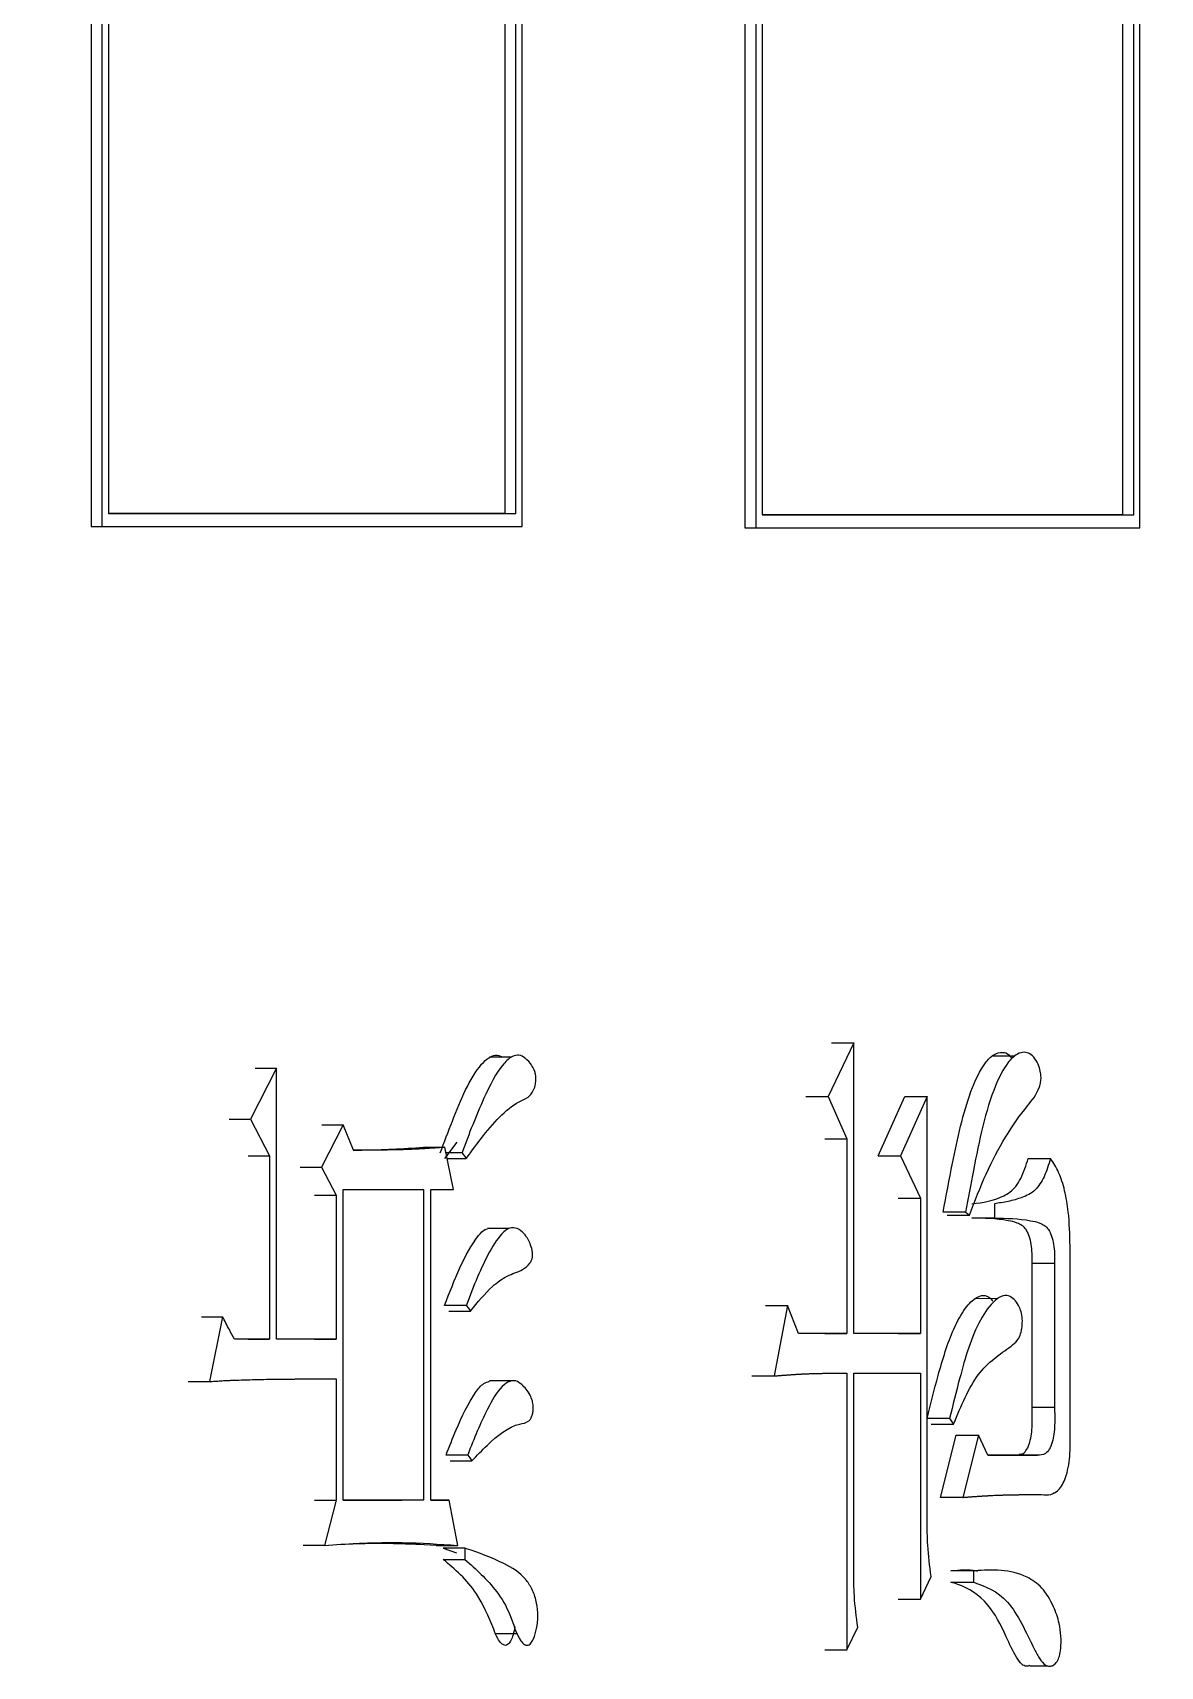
# Model space of a CAD drawing. Header units: millimetres. Extents: x 2278 to 4715, y 679 to 2402.
# Drawn here: x 3404.12 to 3408.44, y 980.77 to 987.03 of the extents above; entities that cross this region are included whole.
import ezdxf

# ---------------------------------------------------------------- set-up
doc = ezdxf.new("R2010")
doc.units = ezdxf.units.MM

msp = doc.modelspace()

# ---------------------------------------------------------------- linework, layer by layer
at = {"color": 7, "linetype": 'Continuous', "lineweight": 25}
for p, q in [((3408.2971, 995.2314), (3408.297, 985.1832)), ((3408.3403, 985.1832), (3408.3404, 995.2495)), ((3408.3629, 985.1332), (3408.363, 995.259)), ((3406.9153, 994.6538), (3406.9152, 985.1832)), ((3406.849, 994.6261), (3406.8489, 985.1332)), ((3406.8912, 994.6437), (3406.8911, 985.1332)), ((3405.9955, 985.138), (3405.9955, 994.2693)), ((3405.9289, 994.2415), (3405.9288, 985.188)), ((3405.9705, 985.188), (3405.9706, 994.2589)), ((3404.3432, 993.5954), (3404.3431, 985.1379)), ((3404.3835, 993.6104), (3404.3834, 985.1379)), ((3404.4097, 993.6202), (3404.4097, 985.1879)), ((3404.3431, 985.1379), (3405.9539, 985.138)), ((3404.3431, 985.1379), (3404.3834, 985.1379)), ((3405.9288, 985.188), (3405.9705, 985.188)), ((3405.9539, 985.138), (3405.9955, 985.138)), ((3406.8489, 985.1332), (3408.3197, 985.1332)), ((3406.8489, 985.1332), (3406.8911, 985.1332)), ((3408.297, 985.1832), (3408.3403, 985.1832)), ((3408.3197, 985.1332), (3408.3629, 985.1332)), ((3407.2661, 983.16), (3407.1681, 982.9545)), ((3407.266, 982.0458), (3407.2661, 983.16)), ((3405.9532, 983.1045), (3405.8695, 983.1045)), ((3407.8824, 983.109), (3407.796, 983.109)), ((3405.0541, 983.0626), (3404.9536, 982.8679)), ((3404.9722, 983.0626), (3405.0541, 983.0626)), ((3405.0541, 982.0242), (3405.0541, 983.0626)), ((3407.0832, 982.9545), (3407.1681, 982.9545)), ((3407.1681, 982.9545), (3407.2403, 982.7922)), ((3407.3602, 982.7273), (3407.462, 982.9545)), ((3407.5474, 982.9545), (3407.4455, 982.7273)), ((3407.462, 982.9545), (3407.5474, 982.9545)), ((3407.5474, 981.3319), (3407.5474, 982.9545)), ((3404.8718, 982.8679), (3404.9536, 982.8679)), ((3404.9536, 982.8679), (3405.0262, 982.7273)), ((3405.3094, 982.8463), (3405.2264, 982.684)), ((3405.2272, 982.8463), (3405.3094, 982.8463)), ((3405.3481, 982.7489), (3405.3094, 982.8463)), ((3405.6165, 982.7598), (3405.6993, 982.7598)), ((3405.7445, 982.7792), (3405.6978, 982.7166)), ((3405.732, 982.5975), (3405.6993, 982.7598)), ((3407.1553, 982.7922), (3407.2403, 982.7922)), ((3407.2403, 982.7922), (3407.2403, 982.0458)), ((3404.9444, 982.7273), (3405.0262, 982.7273)), ((3405.0262, 982.7273), (3405.0262, 982.0242)), ((3405.7647, 982.7382), (3405.7037, 982.7382)), ((3405.708, 982.7166), (3405.781, 982.7166)), ((3407.3602, 982.7273), (3407.4455, 982.7273)), ((3407.4455, 982.7273), (3407.522, 982.5651)), ((3407.9347, 982.7165), (3408.0208, 982.7165)), ((3405.1443, 982.684), (3405.2264, 982.684)), ((3405.2264, 982.684), (3405.2818, 982.5759)), ((3405.1996, 982.5759), (3405.2818, 982.5759)), ((3405.2818, 982.5759), (3405.2818, 982.0242)), ((3405.3094, 982.5975), (3405.6174, 982.5975)), ((3405.6447, 982.5975), (3405.732, 982.5975)), ((3407.4366, 982.5651), (3407.522, 982.5651)), ((3407.522, 982.5651), (3407.522, 982.0458)), ((3407.8054, 982.5435), (3407.8054, 982.4894)), ((3405.9455, 982.4493), (3405.8618, 982.4493)), ((3407.624, 982.5001), (3407.7097, 982.5001)), ((3407.7196, 982.4894), (3407.8054, 982.4894)), ((3408.0955, 981.6781), (3408.0955, 982.3812)), ((3407.9497, 982.3163), (3408.0358, 982.3163)), ((3407.9497, 981.7646), (3407.9497, 982.3163)), ((3408.0358, 982.3163), (3408.0358, 981.7646)), ((3405.7141, 982.1324), (3405.7973, 982.1324)), ((3406.928, 982.154), (3407.0127, 982.154)), ((3407.0127, 982.154), (3406.9607, 981.8836)), ((3407.0542, 982.0458), (3407.0127, 982.154)), ((3407.8173, 982.1799), (3407.7309, 982.1798)), ((3404.7655, 982.1107), (3404.8471, 982.1107)), ((3404.8471, 982.1107), (3404.7965, 981.8619)), ((3405.0262, 982.0242), (3404.892, 982.0242)), ((3404.9444, 982.0242), (3405.0262, 982.0242)), ((3405.2818, 982.0242), (3405.0541, 982.0242)), ((3405.1996, 982.0242), (3405.2818, 982.0242)), ((3407.2403, 982.0458), (3407.0542, 982.0458)), ((3407.1553, 982.0458), (3407.2403, 982.0458)), ((3407.522, 982.0458), (3407.266, 982.0458)), ((3407.4366, 982.0458), (3407.522, 982.0458)), ((3406.876, 981.8836), (3406.9607, 981.8836)), ((3407.2403, 981.8944), (3407.2403, 980.8343)), ((3407.266, 981.8944), (3407.522, 981.8944)), ((3407.266, 981.1372), (3407.266, 981.8944)), ((3407.522, 981.8944), (3407.522, 981.029)), ((3404.715, 981.8619), (3404.7965, 981.8619)), ((3405.2818, 981.8727), (3405.2818, 981.4076)), ((3405.9536, 981.8644), (3405.8699, 981.8644)), ((3407.9497, 981.7646), (3408.0358, 981.7646)), ((3407.5634, 981.6996), (3407.649, 981.6996)), ((3407.6337, 981.7213), (3407.649, 981.6996)), ((3407.5987, 981.4184), (3407.6593, 981.6564)), ((3407.6593, 981.6564), (3407.745, 981.6564)), ((3407.745, 981.6564), (3407.6843, 981.4184)), ((3407.7802, 981.5807), (3407.745, 981.6564)), ((3405.7865, 981.5807), (3405.7035, 981.5807)), ((3407.9709, 981.5807), (3407.7802, 981.5807)), ((3407.7802, 981.5807), (3407.8849, 981.5807)), ((3407.8849, 981.5807), (3407.9709, 981.5807)), ((3405.7196, 981.5591), (3405.8027, 981.5591)), ((3405.1996, 981.4076), (3405.2818, 981.4076)), ((3405.2818, 981.4076), (3405.2375, 981.2345)), ((3405.6174, 981.4076), (3405.3094, 981.4076)), ((3405.3094, 981.4076), (3405.5344, 981.4076)), ((3405.6174, 981.4076), (3405.5347, 981.4076)), ((3405.7157, 981.4076), (3405.6447, 981.4076)), ((3405.6447, 981.4076), (3405.7157, 981.4076)), ((3405.7484, 981.2345), (3405.7157, 981.4076)), ((3407.6843, 981.4184), (3407.5987, 981.4184)), ((3408.0313, 981.4362), (3408.0372, 981.4362)), ((3405.2375, 981.2345), (3405.1553, 981.2345)), ((3405.6652, 981.2345), (3405.5966, 981.2376)), ((3405.6655, 981.2345), (3405.7484, 981.2345)), ((3405.6924, 981.2237), (3405.743, 981.2064)), ((3405.7756, 981.2237), (3405.6926, 981.2237)), ((3405.7756, 981.2237), (3405.7756, 981.1805)), ((3405.6924, 981.1806), (3405.7756, 981.1806)), ((3407.7248, 981.1372), (3407.6391, 981.1372)), ((3407.7248, 981.1372), (3407.7248, 981.0938)), ((3407.522, 981.029), (3407.5627, 981.1156)), ((3407.6391, 981.0938), (3407.7248, 981.0938)), ((3405.8927, 980.8967), (3405.9764, 980.8967)), ((3407.2403, 980.8343), (3407.2815, 980.9208)), ((3407.9411, 980.7735), (3408.0102, 980.7735)), ((3408.0231, 980.7735), (3408.0277, 980.7735))]:
    msp.add_line(p, q, dxfattribs=at)
at = {"color": 7, "linetype": 'Continuous', "lineweight": 25, "flags": 128}
for points in [[(3407.181, 983.16), (3407.2025, 983.16), (3407.2343, 983.16), (3407.2661, 983.16)], [(3405.7647, 982.7381), (3405.7688, 982.7326), (3405.7749, 982.7246), (3405.781, 982.7165)], [(3405.3094, 981.4076), (3405.3094, 982.0025), (3405.3094, 982.5975)], [(3405.6174, 982.5975), (3405.6174, 982.0025), (3405.6174, 981.4076)], [(3405.6447, 981.4076), (3405.6447, 982.0025), (3405.6447, 982.5975)], [(3407.6945, 982.511), (3407.6672, 982.511), (3407.638, 982.511), (3407.6088, 982.511)], [(3407.6945, 982.511), (3407.7021, 982.5056), (3407.7097, 982.5002)], [(3405.781, 982.154), (3405.7507, 982.154), (3405.7243, 982.154), (3405.6981, 982.154)], [(3405.781, 982.154), (3405.7892, 982.1432), (3405.7973, 982.1324)], [(3407.6337, 981.7213), (3407.6015, 981.7213), (3407.5748, 981.7213), (3407.5482, 981.7213)], [(3405.7865, 981.5807), (3405.7946, 981.5699), (3405.8027, 981.5591)], [(3407.4366, 981.029), (3407.4579, 981.029), (3407.4792, 981.029), (3407.5006, 981.029), (3407.522, 981.029)], [(3407.1553, 980.8343), (3407.1765, 980.8343), (3407.1978, 980.8343), (3407.219, 980.8343), (3407.2403, 980.8343)]]:
    msp.add_lwpolyline(points, dxfattribs=at)
at = {"color": 7, "linetype": 'Continuous', "lineweight": 25}
for points, knots in [([(3341.6664, 981.8093), (3344.2267, 981.8342), (3347.8071, 981.869), (3353.0764, 982.1477), (3357.5408, 982.483), (3362.8568, 983.0487), (3368.4259, 983.822), (3374.2393, 984.832), (3380.2105, 986.0881), (3386.2866, 987.5988), (3392.4245, 989.3695), (3398.5897, 991.4036), (3404.7533, 993.7031), (3410.8901, 996.2684), (3416.9782, 999.0987), (3422.9978, 1002.1925), (3428.9305, 1005.5471), (3434.7596, 1009.1593), (3440.4694, 1013.0248), (3446.0449, 1017.139), (3451.4722, 1021.4962), (3456.7379, 1026.0904), (3461.8292, 1030.9149), (3466.7341, 1035.9626), (3471.441, 1041.2255), (3475.9388, 1046.6955), (3480.217, 1052.3637), (3484.2657, 1058.221), (3488.0753, 1064.2576), (3491.637, 1070.4635), (3494.9422, 1076.8281), (3497.9831, 1083.3406), (3500.7522, 1089.9899), (3503.2426, 1096.7643), (3505.448, 1103.6519), (3507.3626, 1110.6408), (3508.9812, 1117.7183), (3510.299, 1124.872), (3511.3119, 1132.089), (3512.0163, 1139.3562), (3512.4092, 1146.6604), (3512.4881, 1153.9882), (3512.2511, 1161.3263), (3511.6969, 1168.661), (3510.8248, 1175.9787), (3509.6345, 1183.2657), (3508.1263, 1190.5083), (3506.3013, 1197.6929), (3504.1609, 1204.8057), (3501.707, 1211.8332), (3498.9422, 1218.7619), (3495.8695, 1225.5782), (3492.4924, 1232.2688), (3488.8148, 1238.8207), (3484.8411, 1245.2207), (3480.5761, 1251.456), (3476.025, 1257.5141), (3471.193, 1263.3824), (3466.0859, 1269.0488), (3460.7093, 1274.5014), (3455.2626, 1279.549), (3449.7892, 1284.2012), (3444.3309, 1288.4707), (3438.706, 1292.513), (3432.9246, 1296.3214), (3426.9971, 1299.8896), (3420.9347, 1303.2116), (3414.7489, 1306.2819), (3408.4523, 1309.0953), (3402.0586, 1311.6473), (3395.5834, 1313.9334), (3389.0457, 1315.9496), (3382.4708, 1317.6921), (3375.8979, 1319.157), (3369.4041, 1320.3385), (3363.1146, 1321.2356), (3357.5909, 1321.8191), (3352.7081, 1322.1866), (3347.884, 1322.4264), (3341.9096, 1322.5435), (3336.3928, 1322.4331), (3331.1236, 1322.1614), (3326.6592, 1321.824), (3321.3431, 1321.259), (3315.7741, 1320.4855), (3309.9607, 1319.4755), (3303.9894, 1318.2194), (3297.9134, 1316.7088), (3291.7754, 1314.9381), (3285.6102, 1312.9039), (3279.4467, 1310.6044), (3273.3098, 1308.0392), (3267.2217, 1305.2088), (3261.2022, 1302.1151), (3255.2694, 1298.7604), (3249.4403, 1295.1482), (3243.7306, 1291.2827), (3238.155, 1287.1686), (3232.7277, 1282.8114), (3227.4621, 1278.2171), (3222.3707, 1273.3926), (3217.4658, 1268.345), (3212.759, 1263.082), (3208.2612, 1257.612), (3203.983, 1251.9438), (3199.9343, 1246.0866), (3196.1246, 1240.0499), (3192.5628, 1233.8441), (3189.2581, 1227.4793), (3186.2154, 1220.9674), (3183.4534, 1214.3159), (3181.1164, 1208.0338), (3179.8378, 1203.9287), (3179.2746, 1202.1203)], [0, 0, 0, 0, 0.0102074, 0.014274, 0.021037, 0.0280561, 0.0355867, 0.0434511, 0.0515783, 0.0599113, 0.0684099, 0.0770439, 0.085791, 0.0946336, 0.1035582, 0.112554, 0.1216124, 0.1307262, 0.1398897, 0.1490979, 0.1583469, 0.1676331, 0.1769537, 0.1863062, 0.1956884, 0.2050985, 0.2145348, 0.2239961, 0.233481, 0.2429885, 0.2525178, 0.262068, 0.2716385, 0.2812287, 0.2908382, 0.3004664, 0.3101132, 0.3197782, 0.3294613, 0.3391624, 0.3488814, 0.3586183, 0.3683733, 0.3781464, 0.387938, 0.3977483, 0.4075776, 0.4174265, 0.4272956, 0.4371854, 0.4470968, 0.4570307, 0.4669882, 0.4769704, 0.486979, 0.4970156, 0.5070822, 0.5171812, 0.5273154, 0.5374882, 0.5477037, 0.5569145, 0.5661226, 0.5753266, 0.5845258, 0.5937191, 0.6029052, 0.6120821, 0.6212471, 0.6303962, 0.6395236, 0.6486197, 0.6576679, 0.6666375, 0.6754633, 0.6839789, 0.6919633, 0.6976055, 0.7035012, 0.7112199, 0.7214273, 0.7254939, 0.7322569, 0.739276, 0.7468066, 0.754671, 0.7627982, 0.7711312, 0.7796298, 0.7882638, 0.7970109, 0.8058535, 0.8147781, 0.8237739, 0.8328323, 0.8419461, 0.8511096, 0.8603178, 0.8695668, 0.878853, 0.8881736, 0.8975261, 0.9069083, 0.9163184, 0.9257547, 0.935216, 0.9447009, 0.9542084, 0.9637377, 0.9732879, 0.9828584, 0.9924486, 1, 1, 1, 1]), ([(3404.3834, 985.1379), (3404.5482, 985.1379), (3404.8778, 985.1379), (3405.4167, 985.1379), (3405.7851, 985.138), (3405.9955, 985.138)], [0, 0, 0, 0, 0.300081, 0.600162, 1, 1, 1, 1]), ([(3404.4097, 985.1879), (3404.5743, 985.1879), (3404.9037, 985.1879), (3405.425, 985.1879), (3405.7768, 985.188), (3405.9705, 985.188)], [0, 0, 0, 0, 0.309921, 0.619841, 1, 1, 1, 1]), ([(3405.9288, 985.188), (3405.8016, 985.188), (3405.5473, 985.188), (3405.0444, 985.1879), (3404.6608, 985.1879), (3404.4097, 985.1879)], [0, 0, 0, 0, 0.256655, 0.51331, 1, 1, 1, 1]), ([(3406.8911, 985.1332), (3407.0421, 985.1332), (3407.3439, 985.1332), (3407.8361, 985.1332), (3408.1714, 985.1332), (3408.3629, 985.1332)], [0, 0, 0, 0, 0.300081, 0.600162, 1, 1, 1, 1]), ([(3406.9152, 985.1832), (3407.066, 985.1832), (3407.3675, 985.1832), (3407.8436, 985.1832), (3408.1639, 985.1832), (3408.3403, 985.1832)], [0, 0, 0, 0, 0.309921, 0.619841, 1, 1, 1, 1]), ([(3408.297, 985.1832), (3408.1813, 985.1832), (3407.9497, 985.1832), (3407.4927, 985.1832), (3407.1434, 985.1832), (3406.9152, 985.1832)], [0, 0, 0, 0, 0.257589, 0.515179, 1, 1, 1, 1]), ([(3405.6815, 982.7382), (3405.6967, 982.7789), (3405.7423, 982.9018), (3405.8001, 983.0389), (3405.8652, 983.1045), (3405.8921, 983.1149), (3405.9106, 983.1126), (3405.9182, 983.1046), (3405.9184, 983.1045)], [0, 0, 0, 0, 0.248256, 0.747976, 0.841052, 0.91959, 0.998812, 1, 1, 1, 1]), ([(3405.781, 982.7166), (3405.8027, 982.7463), (3405.8681, 982.836), (3405.9497, 982.9245), (3406.0204, 982.9499), (3406.0373, 982.9735), (3406.045, 982.9945), (3406.0483, 983.0157), (3406.0476, 983.0345), (3406.0427, 983.0542), (3406.0296, 983.0794), (3406.009, 983.1017), (3405.9831, 983.1154), (3405.9538, 983.1088), (3405.9036, 983.0621), (3405.8388, 982.9328), (3405.7911, 982.8112), (3405.7649, 982.7389), (3405.7647, 982.7382)], [0, 0, 0, 0, 0.113222, 0.341327, 0.387566, 0.408095, 0.428648, 0.444625, 0.457844, 0.471063, 0.493511, 0.536211, 0.570053, 0.604097, 0.65629, 0.801568, 0.997978, 1, 1, 1, 1]), ([(3407.6088, 982.511), (3407.6206, 982.5736), (3407.6504, 982.7323), (3407.6953, 982.938), (3407.7577, 983.0718), (3407.8024, 983.1177), (3407.8337, 983.1266), (3407.8582, 983.1195), (3407.8683, 983.1055), (3407.8716, 983.1008)], [0, 0, 0, 0, 0.230113, 0.582915, 0.761626, 0.839199, 0.91746, 0.972398, 1, 1, 1, 1]), ([(3407.7097, 982.5001), (3407.7304, 982.5537), (3407.7931, 982.7158), (3407.8879, 982.8691), (3407.97, 982.9634), (3407.9832, 983.0083), (3407.9847, 983.0274), (3407.9827, 983.0486), (3407.9755, 983.0746), (3407.9616, 983.1009), (3407.9418, 983.1198), (3407.9184, 983.1261), (3407.8886, 983.1177), (3407.8487, 983.0781), (3407.7789, 982.9411), (3407.7361, 982.7312), (3407.7044, 982.5648), (3407.6945, 982.5112), (3407.6945, 982.511)], [0, 0, 0, 0, 0.116248, 0.351545, 0.417546, 0.429975, 0.440278, 0.450547, 0.466965, 0.490882, 0.515264, 0.540739, 0.570383, 0.616277, 0.689853, 0.900941, 0.999644, 1, 1, 1, 1]), ([(3405.348, 982.7492), (3405.3591, 982.7492), (3405.4096, 982.7493), (3405.4991, 982.7522), (3405.5772, 982.7572), (3405.6163, 982.7598)], [0, 0, 0, 0, 0.123403, 0.561636, 1, 1, 1, 1]), ([(3405.6993, 982.7598), (3405.6898, 982.7591), (3405.6754, 982.7581), (3405.6599, 982.757), (3405.6516, 982.7565), (3405.6468, 982.7562), (3405.6408, 982.7558), (3405.636, 982.7555), (3405.63, 982.7551), (3405.6253, 982.7548), (3405.6193, 982.7544), (3405.6145, 982.7541), (3405.6085, 982.7538), (3405.6037, 982.7535), (3405.5977, 982.7532), (3405.5917, 982.7529), (3405.5857, 982.7526), (3405.5798, 982.7523), (3405.5738, 982.752), (3405.5666, 982.7517), (3405.5594, 982.7514), (3405.5534, 982.7512), (3405.5474, 982.751), (3405.539, 982.7507), (3405.5294, 982.7505), (3405.521, 982.7502), (3405.515, 982.7501), (3405.5102, 982.75), (3405.5041, 982.7499), (3405.4993, 982.7498), (3405.4933, 982.7496), (3405.4885, 982.7496), (3405.4825, 982.7495), (3405.4765, 982.7494), (3405.4705, 982.7493), (3405.4645, 982.7492), (3405.4596, 982.7492), (3405.4536, 982.7491), (3405.4488, 982.7491), (3405.4428, 982.7491), (3405.438, 982.749), (3405.4319, 982.749), (3405.4271, 982.749), (3405.4211, 982.749), (3405.4163, 982.7489), (3405.4103, 982.7489), (3405.4054, 982.7489), (3405.3994, 982.7489), (3405.3946, 982.7489), (3405.3885, 982.7489), (3405.3837, 982.7489), (3405.3777, 982.7489), (3405.3728, 982.7489), (3405.3668, 982.7489), (3405.362, 982.7489), (3405.3553, 982.7489), (3405.3511, 982.7489), (3405.3481, 982.7489)], [0, 0, 0, 0, 0.082056, 0.123084, 0.133341, 0.153855, 0.164112, 0.184626, 0.194883, 0.215397, 0.225654, 0.246168, 0.256425, 0.276939, 0.287196, 0.30771, 0.328224, 0.338481, 0.358995, 0.379509, 0.400023, 0.420537, 0.430794, 0.451308, 0.492336, 0.51285, 0.523107, 0.543621, 0.553878, 0.574392, 0.584649, 0.605163, 0.61542, 0.635934, 0.656448, 0.666705, 0.687219, 0.697476, 0.71799, 0.728247, 0.748761, 0.759018, 0.779532, 0.789789, 0.810303, 0.82056, 0.841074, 0.851331, 0.871845, 0.882102, 0.902616, 0.912873, 0.933387, 0.943644, 0.964158, 0.974415, 1, 1, 1, 1]), ([(3407.7196, 982.5435), (3407.7607, 982.5487), (3407.8182, 982.5561), (3407.8895, 982.6034), (3407.9184, 982.663), (3407.9308, 982.7037), (3407.9347, 982.7165)], [0, 0, 0, 0, 0.5013943, 0.7026306, 0.9057015, 1, 1, 1, 1]), ([(3408.0208, 982.7165), (3408.0131, 982.6923), (3407.9981, 982.6445), (3407.9601, 982.5881), (3407.9111, 982.5664), (3407.8586, 982.551), (3407.8231, 982.546), (3407.8054, 982.5435)], [0, 0, 0, 0, 0.1777081, 0.35, 0.5672223, 0.7837017, 1, 1, 1, 1]), ([(3408.0955, 982.3812), (3408.0945, 982.4256), (3408.0927, 982.4984), (3408.0763, 982.594), (3408.0539, 982.6661), (3408.0317, 982.6999), (3408.0208, 982.7165)], [0, 0, 0, 0, 0.3472592, 0.5698518, 0.7878871, 1, 1, 1, 1]), ([(3405.6979, 982.154), (3405.7166, 982.203), (3405.7543, 982.3013), (3405.8076, 982.398), (3405.8468, 982.444), (3405.859, 982.447), (3405.8618, 982.4476)], [0, 0, 0, 0, 0.419977, 0.842492, 0.96479, 1, 1, 1, 1]), ([(3405.7973, 982.1324), (3405.8246, 982.1659), (3405.8687, 982.22), (3405.9374, 982.2707), (3405.9875, 982.2835), (3406.0195, 982.3063), (3406.031, 982.326), (3406.0348, 982.3383), (3406.0357, 982.3518), (3406.0331, 982.3704), (3406.0233, 982.3987), (3406.0046, 982.4305), (3405.9771, 982.4508), (3405.9488, 982.4544), (3405.9104, 982.4265), (3405.8687, 982.3603), (3405.8227, 982.2628), (3405.795, 982.1913), (3405.7811, 982.1543), (3405.781, 982.154)], [0, 0, 0, 0, 0.157954, 0.255242, 0.35249, 0.401724, 0.417192, 0.427834, 0.438557, 0.45242, 0.478029, 0.52635, 0.573066, 0.619079, 0.658607, 0.768684, 0.881292, 0.999134, 1, 1, 1, 1]), ([(3407.9497, 982.3163), (3407.95, 982.3405), (3407.9505, 982.3879), (3407.929, 982.4521), (3407.8932, 982.4714), (3407.8243, 982.4865), (3407.766, 982.4881), (3407.7196, 982.4894)], [0, 0, 0, 0, 0.130352, 0.254709, 0.382976, 0.510106, 1, 1, 1, 1]), ([(3407.8054, 982.4894), (3407.8518, 982.4881), (3407.9102, 982.4865), (3407.9792, 982.4714), (3408.015, 982.4521), (3408.0365, 982.3879), (3408.036, 982.3405), (3408.0358, 982.3163)], [0, 0, 0, 0, 0.490042, 0.617207, 0.745492, 0.869777, 1, 1, 1, 1]), ([(3407.5482, 981.7213), (3407.5616, 981.7762), (3407.5907, 981.8951), (3407.6364, 982.0439), (3407.6898, 982.1418), (3407.7301, 982.1837), (3407.7631, 982.1949), (3407.7851, 982.1878), (3407.7958, 982.1743), (3407.7992, 982.17)], [0, 0, 0, 0, 0.249513, 0.540155, 0.702681, 0.82884, 0.898011, 0.96762, 1, 1, 1, 1]), ([(3407.649, 981.6996), (3407.678, 981.7693), (3407.7368, 981.9102), (3407.8345, 981.9715), (3407.8903, 982.0136), (3407.9045, 982.0384), (3407.9112, 982.0652), (3407.9135, 982.0948), (3407.9105, 982.1235), (3407.901, 982.1507), (3407.886, 982.1732), (3407.8646, 982.191), (3407.8369, 982.1943), (3407.7961, 982.1668), (3407.7295, 982.0743), (3407.6788, 981.9045), (3407.6462, 981.7721), (3407.6337, 981.7213)], [0, 0, 0, 0, 0.175531, 0.354652, 0.388166, 0.407747, 0.427401, 0.446675, 0.466945, 0.484382, 0.511375, 0.539761, 0.574487, 0.616877, 0.705288, 0.887114, 1, 1, 1, 1]), ([(3404.892, 982.0242), (3404.8856, 982.0365), (3404.8749, 982.0571), (3404.8599, 982.086), (3404.8514, 982.1025), (3404.8471, 982.1107)], [0, 0, 0, 0, 0.4283659, 0.7141823, 1, 1, 1, 1]), ([(3406.9607, 981.8836), (3406.9624, 981.8837), (3406.9658, 981.884), (3406.9709, 981.8844), (3406.976, 981.8849), (3406.9812, 981.8853), (3406.9854, 981.8856), (3406.9897, 981.886), (3406.994, 981.8863), (3406.9991, 981.8867), (3407.0033, 981.8871), (3407.0076, 981.8874), (3407.0119, 981.8877), (3407.017, 981.8881), (3407.0213, 981.8884), (3407.0255, 981.8887), (3407.0298, 981.889), (3407.034, 981.8893), (3407.0383, 981.8896), (3407.0426, 981.8899), (3407.0477, 981.8902), (3407.0519, 981.8904), (3407.0562, 981.8907), (3407.0604, 981.8909), (3407.0647, 981.8911), (3407.069, 981.8914), (3407.0732, 981.8916), (3407.0783, 981.8918), (3407.0826, 981.892), (3407.0868, 981.8922), (3407.0911, 981.8923), (3407.0953, 981.8925), (3407.0996, 981.8926), (3407.1038, 981.8928), (3407.1089, 981.8929), (3407.1132, 981.893), (3407.1175, 981.8932), (3407.1217, 981.8933), (3407.1259, 981.8934), (3407.1302, 981.8935), (3407.1344, 981.8936), (3407.1387, 981.8936), (3407.1429, 981.8937), (3407.1472, 981.8938), (3407.1523, 981.8939), (3407.1565, 981.8939), (3407.1608, 981.894), (3407.165, 981.894), (3407.1692, 981.8941), (3407.1735, 981.8941), (3407.1777, 981.8941), (3407.1828, 981.8942), (3407.1871, 981.8942), (3407.1913, 981.8942), (3407.1955, 981.8943), (3407.1998, 981.8943), (3407.204, 981.8943), (3407.2082, 981.8943), (3407.2133, 981.8943), (3407.2176, 981.8943), (3407.2218, 981.8944), (3407.226, 981.8944), (3407.2302, 981.8944), (3407.235, 981.8944), (3407.2381, 981.8944), (3407.2403, 981.8944)], [0, 0, 0, 0, 0.018243, 0.036487, 0.05473, 0.072974, 0.091217, 0.100339, 0.118582, 0.136826, 0.155069, 0.164191, 0.182434, 0.200678, 0.218921, 0.228043, 0.246286, 0.26453, 0.273652, 0.291895, 0.310138, 0.328382, 0.337504, 0.355747, 0.37399, 0.383112, 0.401356, 0.419599, 0.437843, 0.446964, 0.465208, 0.483451, 0.492573, 0.510816, 0.52906, 0.547303, 0.556425, 0.574668, 0.592912, 0.602033, 0.620277, 0.63852, 0.647642, 0.665886, 0.684129, 0.702372, 0.711494, 0.729738, 0.747981, 0.757103, 0.775346, 0.79359, 0.811833, 0.820955, 0.839198, 0.857442, 0.866563, 0.884807, 0.90305, 0.921294, 0.930415, 0.948659, 0.966902, 0.976024, 1, 1, 1, 1]), ([(3404.7965, 981.8619), (3404.8001, 981.8622), (3404.8072, 981.8627), (3404.8161, 981.8634), (3404.825, 981.8641), (3404.8322, 981.8646), (3404.8411, 981.8652), (3404.8482, 981.8656), (3404.8553, 981.866), (3404.8624, 981.8664), (3404.8696, 981.8667), (3404.882, 981.8672), (3404.9194, 981.8684), (3404.9691, 981.8699), (3405.0258, 981.8711), (3405.0612, 981.8714), (3405.086, 981.8717), (3405.0983, 981.8718), (3405.1054, 981.8719), (3405.1125, 981.8719), (3405.1195, 981.872), (3405.1284, 981.8721), (3405.1354, 981.8721), (3405.1442, 981.8722), (3405.1513, 981.8722), (3405.1584, 981.8723), (3405.1654, 981.8723), (3405.1725, 981.8723), (3405.1813, 981.8724), (3405.1883, 981.8724), (3405.1971, 981.8725), (3405.2042, 981.8725), (3405.2112, 981.8725), (3405.2182, 981.8725), (3405.2253, 981.8726), (3405.2323, 981.8726), (3405.2376, 981.8726), (3405.242, 981.8726), (3405.2464, 981.8726), (3405.2499, 981.8726), (3405.2543, 981.8727), (3405.2578, 981.8727), (3405.2622, 981.8727), (3405.2657, 981.8727), (3405.2692, 981.8727), (3405.2743, 981.8727), (3405.2785, 981.8727), (3405.2818, 981.8727)], [0, 0, 0, 0, 0.021887, 0.043773, 0.054717, 0.076603, 0.087547, 0.109433, 0.120377, 0.13132, 0.153207, 0.16415, 0.207923, 0.383017, 0.470564, 0.558111, 0.601884, 0.623771, 0.634714, 0.645657, 0.667544, 0.678487, 0.700374, 0.711317, 0.733204, 0.744147, 0.755091, 0.776977, 0.787921, 0.809807, 0.820751, 0.842637, 0.853581, 0.864524, 0.886411, 0.897354, 0.908297, 0.919241, 0.924712, 0.935656, 0.941127, 0.952071, 0.957542, 0.968486, 0.973957, 0.979429, 1, 1, 1, 1]), ([(3405.7033, 981.5807), (3405.7161, 981.6132), (3405.7498, 981.699), (3405.7962, 981.7955), (3405.8429, 981.8552), (3405.8626, 981.8611), (3405.8699, 981.8633)], [0, 0, 0, 0, 0.283457, 0.74635, 0.905734, 1, 1, 1, 1]), ([(3405.8027, 981.5591), (3405.8219, 981.5788), (3405.8797, 981.6384), (3405.9524, 981.6987), (3406.0131, 981.703), (3406.0289, 981.7197), (3406.0344, 981.7334), (3406.0376, 981.75), (3406.038, 981.7689), (3406.0345, 981.7908), (3406.0207, 981.8223), (3405.9988, 981.8485), (3405.9716, 981.8675), (3405.945, 981.8646), (3405.9045, 981.8355), (3405.8497, 981.7372), (3405.8101, 981.6429), (3405.7869, 981.5818), (3405.7865, 981.5807)], [0, 0, 0, 0, 0.107766, 0.324959, 0.382514, 0.397632, 0.412828, 0.427374, 0.444539, 0.463227, 0.487605, 0.551575, 0.589695, 0.627994, 0.678884, 0.799951, 0.99622, 1, 1, 1, 1]), ([(3407.9004, 981.5839), (3407.9054, 981.5841), (3407.9161, 981.5847), (3407.9309, 981.6018), (3407.9456, 981.6376), (3407.9519, 981.696), (3407.9504, 981.7416), (3407.9497, 981.7646)], [0, 0, 0, 0, 0.123833, 0.265729, 0.412685, 0.704407, 1, 1, 1, 1]), ([(3408.0358, 981.7646), (3408.0365, 981.7416), (3408.038, 981.6959), (3408.0317, 981.6377), (3408.0169, 981.6015), (3407.9973, 981.5806), (3407.9812, 981.5807), (3407.9709, 981.5807)], [0, 0, 0, 0, 0.261231, 0.519065, 0.649006, 0.774533, 1, 1, 1, 1]), ([(3407.9859, 981.4293), (3407.9977, 981.4282), (3408.0214, 981.426), (3408.0571, 981.4464), (3408.0857, 981.5041), (3408.0971, 981.588), (3408.096, 981.6479), (3408.0955, 981.6781)], [0, 0, 0, 0, 0.177715, 0.3563568, 0.5410477, 0.7687672, 1, 1, 1, 1]), ([(3407.6843, 981.4184), (3407.6861, 981.4186), (3407.6897, 981.4188), (3407.6951, 981.4193), (3407.7005, 981.4197), (3407.7059, 981.4201), (3407.7113, 981.4205), (3407.7158, 981.4208), (3407.7203, 981.4211), (3407.7248, 981.4215), (3407.7301, 981.4218), (3407.7355, 981.4222), (3407.74, 981.4225), (3407.7445, 981.4229), (3407.749, 981.4232), (3407.7535, 981.4235), (3407.7579, 981.4237), (3407.7624, 981.424), (3407.7678, 981.4244), (3407.7732, 981.4247), (3407.7777, 981.4249), (3407.7821, 981.4252), (3407.7866, 981.4254), (3407.792, 981.4257), (3407.7965, 981.426), (3407.8027, 981.4263), (3407.809, 981.4265), (3407.8161, 981.4268), (3407.8206, 981.427), (3407.8251, 981.4272), (3407.8295, 981.4273), (3407.834, 981.4275), (3407.8385, 981.4276), (3407.843, 981.4278), (3407.8483, 981.4279), (3407.8537, 981.428), (3407.8581, 981.4281), (3407.8626, 981.4282), (3407.8671, 981.4283), (3407.8724, 981.4284), (3407.8769, 981.4285), (3407.8813, 981.4286), (3407.8858, 981.4287), (3407.8912, 981.4287), (3407.8956, 981.4288), (3407.9001, 981.4289), (3407.9045, 981.4289), (3407.9099, 981.429), (3407.9143, 981.429), (3407.9188, 981.429), (3407.9232, 981.4291), (3407.9286, 981.4291), (3407.933, 981.4291), (3407.9375, 981.4291), (3407.9419, 981.4292), (3407.9473, 981.4292), (3407.9517, 981.4292), (3407.9562, 981.4292), (3407.9606, 981.4292), (3407.9659, 981.4292), (3407.9704, 981.4292), (3407.9748, 981.4292), (3407.9797, 981.4293), (3407.9837, 981.4293), (3407.9859, 981.4293)], [0, 0, 0, 0, 0.017781, 0.035561, 0.053342, 0.071122, 0.088903, 0.106683, 0.115574, 0.133354, 0.151135, 0.168916, 0.186696, 0.195586, 0.213367, 0.231148, 0.240038, 0.257818, 0.275599, 0.29338, 0.31116, 0.320051, 0.337831, 0.355612, 0.373392, 0.382283, 0.417844, 0.435624, 0.453405, 0.462295, 0.480076, 0.497857, 0.506747, 0.524527, 0.542308, 0.560089, 0.577869, 0.586759, 0.60454, 0.622321, 0.640101, 0.648992, 0.666772, 0.684553, 0.702333, 0.711224, 0.729004, 0.746785, 0.764565, 0.773456, 0.791236, 0.809017, 0.826797, 0.835688, 0.853468, 0.871249, 0.889029, 0.89792, 0.9157, 0.933481, 0.951262, 0.960152, 0.977932, 1, 1, 1, 1]), ([(3407.5627, 981.1156), (3407.5576, 981.1553), (3407.5485, 981.2265), (3407.5478, 981.2996), (3407.5474, 981.3319)], [0, 0, 0, 0, 0.558835, 1, 1, 1, 1]), ([(3405.2375, 981.2345), (3405.2795, 981.2373), (3405.3267, 981.2405), (3405.3842, 981.2432), (3405.4417, 981.2451), (3405.5653, 981.2469), (3405.6775, 981.2393), (3405.7484, 981.2345)], [0, 0, 0, 0, 0.2447343, 0.2753248, 0.336506, 0.5812465, 1, 1, 1, 1]), ([(3405.3302, 981.2403), (3405.3711, 981.2418), (3405.4336, 981.2441), (3405.5463, 981.2412), (3405.5873, 981.2396), (3405.6034, 981.2388), (3405.604, 981.2388), (3405.6042, 981.2388)], [0, 0, 0, 0, 0.537965, 0.821873, 0.950268, 0.983843, 1, 1, 1, 1]), ([(3405.7756, 981.1806), (3405.8179, 981.1437), (3405.8814, 981.0884), (3405.9515, 980.9745), (3405.9745, 980.8852), (3406.0021, 980.8553), (3406.013, 980.8508), (3406.0217, 980.8525), (3406.0306, 980.8608), (3406.0414, 980.8812), (3406.0514, 980.9165), (3406.0572, 980.9642), (3406.052, 981.0164), (3406.0363, 981.0644), (3405.9961, 981.1266), (3405.908, 981.1767), (3405.8281, 981.2072), (3405.7778, 981.223), (3405.7756, 981.2237)], [0, 0, 0, 0, 0.193081, 0.290157, 0.386754, 0.407978, 0.421447, 0.432598, 0.443754, 0.462204, 0.496546, 0.533829, 0.57207, 0.615267, 0.659288, 0.789027, 0.990755, 1, 1, 1, 1]), ([(3405.9673, 980.9234), (3405.9653, 980.9125), (3405.9618, 980.8934), (3405.953, 980.8713), (3405.9445, 980.8576), (3405.9357, 980.8514), (3405.9263, 980.8514), (3405.9141, 980.859), (3405.8991, 980.8792), (3405.8721, 980.9509), (3405.8136, 981.0793), (3405.7376, 981.1428), (3405.6925, 981.1806)], [0, 0, 0, 0, 0.052352, 0.091245, 0.123383, 0.145705, 0.168025, 0.200351, 0.251226, 0.32, 0.595425, 1, 1, 1, 1]), ([(3407.2815, 980.9208), (3407.2764, 980.9606), (3407.2672, 981.0317), (3407.2664, 981.1049), (3407.266, 981.1372)], [0, 0, 0, 0, 0.558835, 1, 1, 1, 1]), ([(3407.6391, 981.1372), (3407.6717, 981.1405), (3407.7056, 981.1439), (3407.739, 981.1364), (3407.7402, 981.1361)], [0, 0, 0, 0, 0.963669, 1, 1, 1, 1]), ([(3407.7248, 981.0938), (3407.771, 981.0772), (3407.8644, 981.0436), (3407.933, 980.8862), (3407.978, 980.7999), (3407.9975, 980.7761), (3408.0165, 980.7694), (3408.0325, 980.7746), (3408.0461, 980.7882), (3408.0558, 980.8104), (3408.0613, 980.8445), (3408.0613, 980.8877), (3408.0534, 980.9446), (3408.0297, 981.0118), (3407.9881, 981.0775), (3407.8864, 981.1455), (3407.7956, 981.1407), (3407.7265, 981.1373), (3407.7248, 981.1372)], [0, 0, 0, 0, 0.166517, 0.336736, 0.370754, 0.398968, 0.419707, 0.44043, 0.457693, 0.475082, 0.493885, 0.523597, 0.555079, 0.603262, 0.6747, 0.747935, 0.993843, 1, 1, 1, 1]), ([(3407.9411, 980.7739), (3407.9366, 980.7725), (3407.9264, 980.7695), (3407.9079, 980.7792), (3407.8808, 980.8166), (3407.8436, 980.9043), (3407.7777, 981.0301), (3407.6971, 981.0753), (3407.648, 981.0909), (3407.6391, 981.0938)], [0, 0, 0, 0, 0.0386302, 0.0873539, 0.1580172, 0.3165779, 0.5810644, 0.9238412, 1, 1, 1, 1])]:
    msp.add_open_spline(points, degree=3, knots=knots, dxfattribs=at)

doc.saveas('drawing.dxf')
